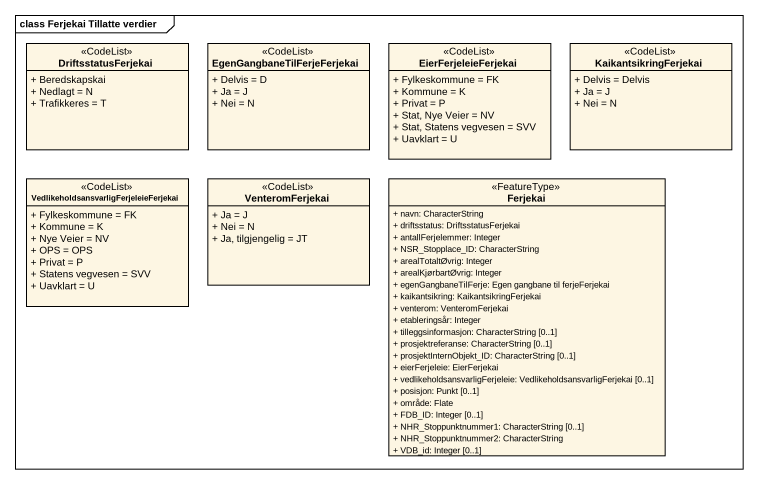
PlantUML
@startuml
mainframe class Ferjekai Tillatte verdier
hide circle
hide empty members
skinparam classAttributeIconSize 0
class DriftsstatusFerjekai <<CodeList>> {
  + Beredskapskai
  + Nedlagt = N
  + Trafikkeres = T
}
class EgenGangbaneTilFerjeFerjekai <<CodeList>> {
  + Delvis = D
  + Ja = J
  + Nei = N
}
class EierFerjeleieFerjekai <<CodeList>> {
  + Fylkeskommune = FK
  + Kommune = K
  + Privat = P
  + Stat, Nye Veier = NV
  + Stat, Statens vegvesen = SVV
  + Uavklart = U
}
class KaikantsikringFerjekai <<CodeList>> {
  + Delvis = Delvis
  + Ja = J
  + Nei = N
}
class "VedlikeholdsansvarligFerjeleieFerjekai" as VedlikeholdsansvarligFerjele <<CodeList>> {
  + Fylkeskommune = FK
  + Kommune = K
  + Nye Veier = NV
  + OPS = OPS
  + Privat = P
  + Statens vegvesen = SVV
  + Uavklart = U
}
class VenteromFerjekai <<CodeList>> {
  + Ja = J
  + Nei = N
  + Ja, tilgjengelig = JT
}
class Ferjekai <<FeatureType>> {
  + navn: CharacterString
  + driftsstatus: DriftsstatusFerjekai
  + antallFerjelemmer: Integer
  + NSR_Stopplace_ID: CharacterString
  + arealTotaltØvrig: Integer
  + arealKjørbartØvrig: Integer
  + egenGangbaneTilFerje: Egen gangbane til ferjeFerjekai
  + kaikantsikring: KaikantsikringFerjekai
  + venterom: VenteromFerjekai
  + etableringsår: Integer
  + tilleggsinformasjon: CharacterString [0..1]
  + prosjektreferanse: CharacterString [0..1]
  + prosjektInternObjekt_ID: CharacterString [0..1]
  + eierFerjeleie: EierFerjekai
  + vedlikeholdsansvarligFerjeleie: VedlikeholdsansvarligFerjekai [0..1]
  + posisjon: Punkt [0..1]
  + område: Flate
  + FDB_ID: Integer [0..1]
  + NHR_Stoppunktnummer1: CharacterString [0..1]
  + NHR_Stoppunktnummer2: CharacterString
  + VDB_id: Integer [0..1]
}
@enduml
